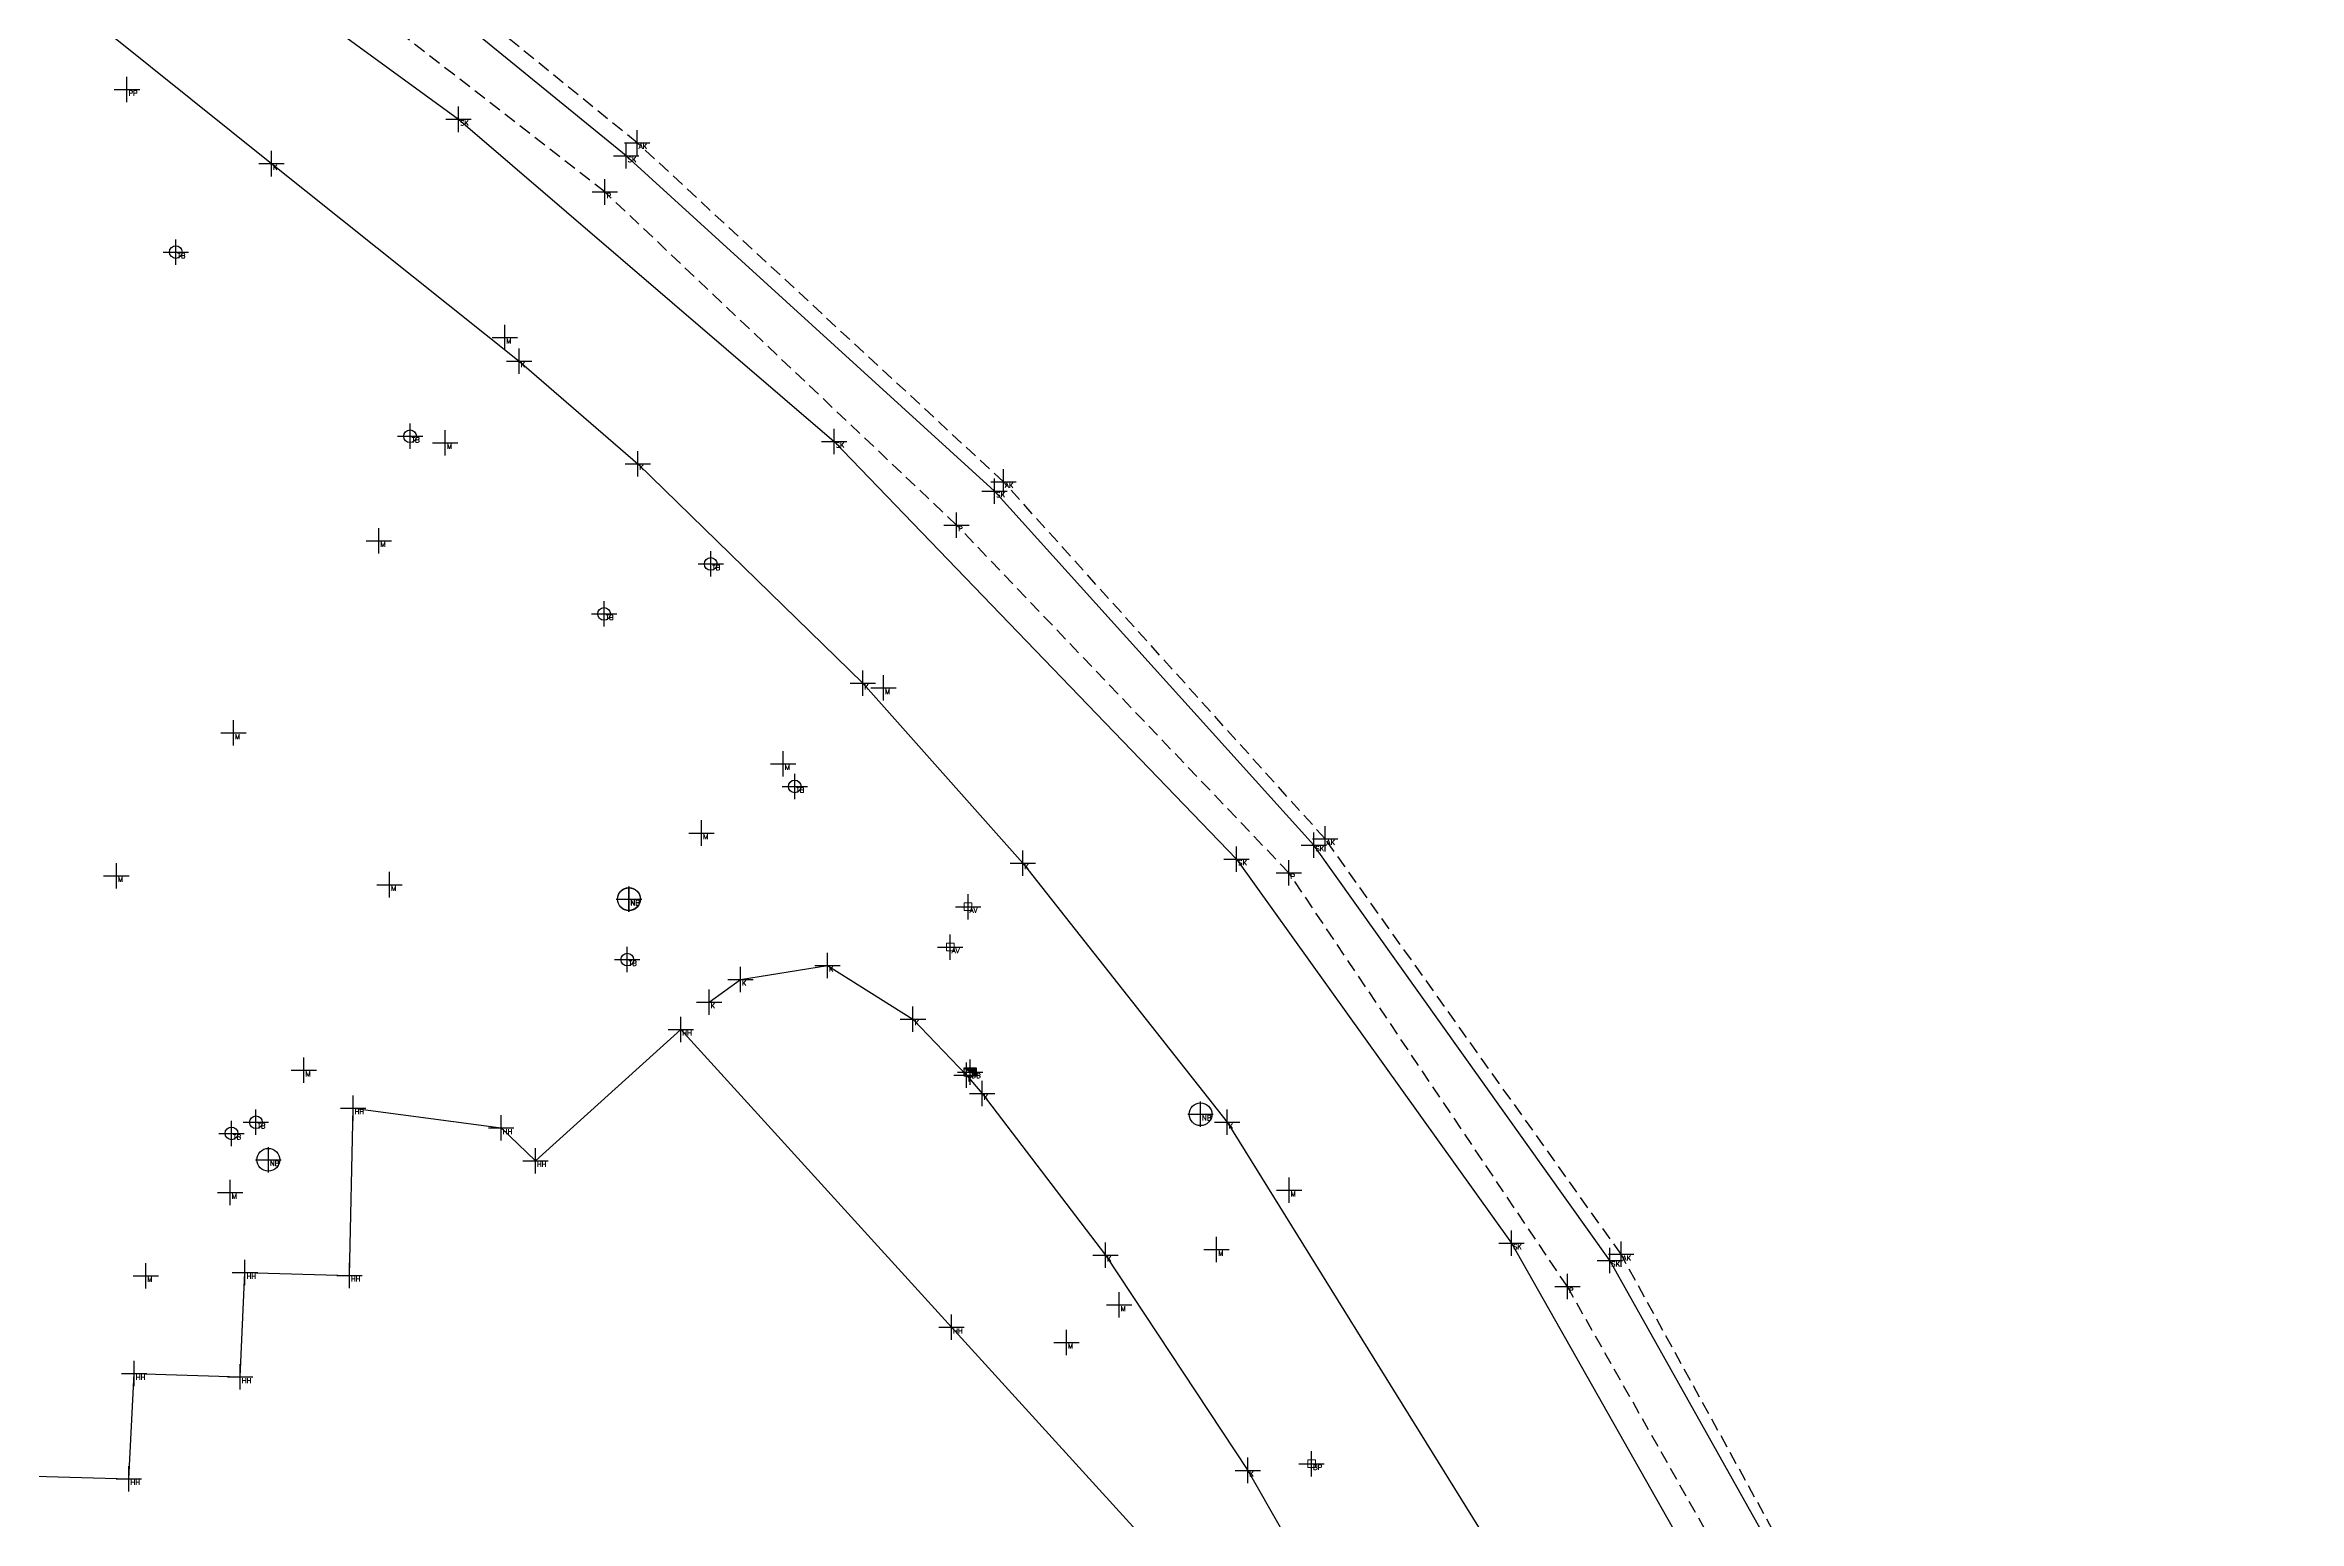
# Model space of a CAD drawing. Header units: metres. Extents: x 113488 to 113987, y 6281306 to 6282136.
# Drawn here: x 113897.2 to 113986, y 6281744.5 to 6281802.7 of the extents above; entities that cross this region are included whole.
import ezdxf
from ezdxf.enums import TextEntityAlignment as Align

# ---------------------------------------------------------------- set-up
doc = ezdxf.new("R2010")
doc.units = ezdxf.units.M
doc.header["$PDMODE"] = 2
doc.header["$PDSIZE"] = 0.5
doc.linetypes.add('DASHED', pattern=[0.75, 0.5, -0.25])
doc.linetypes.add('HIDDEN2', pattern=[0.1875, 0.125, -0.0625])
for name, color, linetype in [('M-1MATPKT', 7, 'Continuous'), ('M-2VA', 7, 'Continuous'), ('M-3YTOR', 7, 'Continuous'), ('M-7HUS', 7, 'Continuous'), ('M-BEF-BRUNNAR-INMÄTT', 7, 'Continuous'), ('M-BEF-BYGGNAD-INMÄTT', 7, 'Continuous'), ('M-BEF-SLÄNT', 4, 'Continuous'), ('M-BEF-VA-V', 4, 'HIDDEN2'), ('M-BEF-VA-V-INMÄTT', 7, 'Continuous'), ('M-BEF-VÄGKANT', 6, 'DASHED'), ('M-BEF-VÄGKANTSTÖD', 1, 'Continuous'), ('M-BRUNNAR', 3, 'Continuous'), ('M-BRUNNSLOCK', 1, 'Continuous'), ('pntdesc', 1, 'Continuous')]:
    doc.layers.add(name, color=color, linetype=linetype)
doc.styles.get("Standard").update_dxf_attribs({"font": 'simplex8.shx'})

# ---------------------------------------------------------------- blocks, each defined once
blk = doc.blocks.new('meas')
at = {"color": 0}
blk.add_point((0, 0), dxfattribs=at)
at = {"layer": 'pntdesc'}
blk.add_attdef('PNTDESC', text='', height=1, dxfattribs=at).set_placement((0.3, -0.21), align=Align.TOP_LEFT)
blk = doc.blocks.new('TB')
at = {"layer": 'M-BRUNNAR', "ltscale": 0.1}
blk.add_circle((0, 0), 0.25, dxfattribs=at)
at = {"layer": 'M-BRUNNSLOCK', "ltscale": 0.1}
blk.add_circle((0, 0), 0.25, dxfattribs=at)
blk = doc.blocks.new('NB')
at = {"layer": 'M-BRUNNAR', "ltscale": 0.1}
blk.add_circle((0, 0), 0.45, dxfattribs=at)
blk = doc.blocks.new('BEF-DB')
blk.add_hatch(color=256).paths.add_polyline_path([(-0.25, 0.15), (0.25, -0.15), (0.25, 0.15)])
blk.add_line((0.25, -0.15), (-0.25, 0.15))
at = {"flags": 128}
blk.add_lwpolyline([(-0.25, 0.15), (-0.25, -0.15), (0.25, -0.15), (0.25, 0.15)], close=True, dxfattribs=at)
blk = doc.blocks.new('AV')
at = {"layer": 'M-BEF-VA-V', "linetype": 'Continuous', "lineweight": 0, "flags": 128}
blk.add_lwpolyline([(-0.15, 0.15), (-0.15, -0.15), (0.15, -0.15), (0.15, 0.15)], close=True, dxfattribs=at)

msp = doc.modelspace()

# ---------------------------------------------------------------- linework, layer by layer
at = {"layer": 'M-BEF-BYGGNAD-INMÄTT'}
msp.add_polyline3d([(113845.039, 6281791.474, 7.57), (113848.249, 6281791.416, 7.579), (113869.108, 6281768.507, 7.563), (113868.314, 6281751.622, 7.557), (113886.579, 6281731.521, 7.582), (113895.029, 6281739.114, 7.591), (113895.868, 6281740.871, 7.578), (113896.289, 6281746.303, 6.387), (113900.469, 6281746.19, 6.417), (113900.679, 6281750.34, 6.394), (113904.857, 6281750.206, 6.412), (113905.045, 6281754.322, 6.411), (113909.161, 6281754.206, 6.42), (113909.306, 6281760.809, 6.392), (113915.143, 6281760.024, 7.544), (113916.494, 6281758.73, 7.585), (113922.225, 6281763.907, 6.451), (113932.899, 6281752.164, 7.347), (113946.8, 6281736.885, 7.226)], dxfattribs=at)
at = {"layer": 'M-BEF-SLÄNT'}
for points in [[(113897.364, 6281811.533, 7.468), (113913.461, 6281799.789, 7.344), (113928.27, 6281787.089, 7.232), (113944.135, 6281770.621, 7.089), (113954.971, 6281755.48, 6.936), (113964.891, 6281737.969, 6.956), (113971.323, 6281720.044, 7.081), (113976.604, 6281701.959, 7.141), (113980.383, 6281683.359, 6.884)], [(113984.454, 6281682.192, 6.93), (113981.119, 6281701.49, 7.065), (113975.476, 6281720.068, 7.127), (113968.214, 6281738.1, 7.213), (113958.842, 6281754.802, 7.271), (113947.18, 6281771.178, 7.357), (113934.595, 6281785.129, 7.413), (113920.07, 6281798.348, 7.546), (113904.727, 6281810.869, 7.639)]]:
    msp.add_polyline3d(points, dxfattribs=at)
at = {"layer": 'M-BEF-VÄGKANT'}
for points in [[(113956.364, 6281565.12, 6.423), (113959.152, 6281569.5, 6.468), (113968.378, 6281585.781, 6.571), (113975.844, 6281603.863, 6.604), (113981.326, 6281622.876, 6.699), (113984.794, 6281641.815, 6.782), (113986.011, 6281661.816, 6.898), (113984.823, 6281682.098, 6.971), (113981.528, 6281701.576, 7.097), (113975.995, 6281720.273, 7.135), (113968.532, 6281738.245, 7.214), (113959.29, 6281755.043, 7.3), (113947.622, 6281771.424, 7.397), (113934.945, 6281785.499, 7.46), (113920.506, 6281798.868, 7.563), (113905.126, 6281811.343, 7.701), (113890.083, 6281823.101, 7.767), (113859.28, 6281848.055, 8.154), (113852.159, 6281854.819, 8.224), (113845.318, 6281862.06, 8.29), (113838.336, 6281870.053, 8.329)], [(113982.501, 6281681.89, 6.322), (113979.265, 6281700.884, 6.408), (113973.699, 6281719.336, 6.521), (113966.668, 6281737.03, 6.608), (113957.173, 6281753.769, 6.663), (113946.196, 6281770.081, 6.87), (113933.097, 6281783.792, 6.789), (113919.234, 6281796.924, 6.91), (113903.41, 6281809.212, 7.013), (113888.423, 6281820.797, 7.053), (113872.889, 6281833.03, 7.066), (113874.89, 6281835.036, 7.942), (113867.273, 6281841.308, 8.049), (113865.27, 6281838.921, 7.182), (113857.107, 6281845.73, 7.404), (113850.281, 6281852.835, 7.449), (113843.048, 6281860.272, 7.532), (113836.279, 6281868.33, 7.638)]]:
    msp.add_polyline3d(points, dxfattribs=at)
at = {"layer": 'M-BEF-VÄGKANTSTÖD'}
for points in [[(113831.512, 6281864.19, 7.563), (113839.003, 6281855.357, 7.446), (113848.323, 6281845.608, 7.255), (113857.809, 6281836.816, 7.051), (113865.706, 6281830.388, 6.947), (113879.588, 6281819.309, 6.811), (113896.614, 6281805.66, 6.653), (113906.084, 6281798.041, 6.58), (113915.854, 6281790.257, 6.553), (113920.525, 6281786.206, 6.569), (113929.395, 6281777.557, 6.631), (113935.702, 6281770.466, 6.714), (113943.762, 6281760.246, 6.788), (113956.21, 6281740.194, 6.937), (113964.444, 6281722.072, 7.053), (113968.476, 6281709.862, 7.158), (113970.36, 6281701.514, 7.185), (113975.197, 6281676.466, 7.037)], [(113923.337, 6281764.985, 6.428), (113924.577, 6281765.877, 6.497), (113928.003, 6281766.429, 6.541), (113931.377, 6281764.315, 6.598), (113933.484, 6281762.102, 6.585), (113934.101, 6281761.38, 6.629), (113938.962, 6281755.005, 6.683), (113944.571, 6281746.525, 6.748), (113949.989, 6281737.033, 6.828), (113954.318, 6281728.171, 6.876), (113956.57, 6281722.876, 6.932), (113960.237, 6281713.049, 7.011), (113960.755, 6281705.182, 7.112), (113957.3, 6281699.122, 7.166), (113947.653, 6281690.289, 7.241)]]:
    msp.add_polyline3d(points, dxfattribs=at)

# ---------------------------------------------------------------- block references
at = {"layer": 'M-1MATPKT', "color": 20}
ref = msp.add_blockref('meas', (113900.393, 6281800.963, 8.173), dxfattribs=dict(at, xscale=0.2, yscale=0.2, zscale=0.2))
ref.add_attrib('PNTDESC', 'PP', dxfattribs={"layer": 'pntdesc', "height": 0.2}).set_placement((113900.453, 6281800.921, 8.173), align=Align.TOP_LEFT)
at = {"layer": 'M-2VA', "color": 50}
ref = msp.add_blockref('meas', (113902.318, 6281794.554, 6.454), dxfattribs=dict(at, xscale=0.2, yscale=0.2, zscale=0.2))
ref.add_attrib('PNTDESC', 'TB', dxfattribs={"layer": 'pntdesc', "height": 0.2}).set_placement((113902.378, 6281794.512, 6.454), align=Align.TOP_LEFT)
ref = msp.add_blockref('meas', (113911.554, 6281787.293, 6.432), dxfattribs=dict(at, xscale=0.2, yscale=0.2, zscale=0.2))
ref.add_attrib('PNTDESC', 'TB', dxfattribs={"layer": 'pntdesc', "height": 0.2}).set_placement((113911.614, 6281787.251, 6.432), align=Align.TOP_LEFT)
ref = msp.add_blockref('meas', (113923.404, 6281782.26, 6.558), dxfattribs=dict(at, xscale=0.2, yscale=0.2, zscale=0.2))
ref.add_attrib('PNTDESC', 'TB', dxfattribs={"layer": 'pntdesc', "height": 0.2}).set_placement((113923.464, 6281782.218, 6.558), align=Align.TOP_LEFT)
ref = msp.add_blockref('meas', (113919.2, 6281780.292, 6.456), dxfattribs=dict(at, xscale=0.2, yscale=0.2, zscale=0.2))
ref.add_attrib('PNTDESC', 'TB', dxfattribs={"layer": 'pntdesc', "height": 0.2}).set_placement((113919.26, 6281780.25, 6.456), align=Align.TOP_LEFT)
ref = msp.add_blockref('meas', (113926.715, 6281773.486, 6.54), dxfattribs=dict(at, xscale=0.2, yscale=0.2, zscale=0.2))
ref.add_attrib('PNTDESC', 'TB', dxfattribs={"layer": 'pntdesc', "height": 0.2}).set_placement((113926.775, 6281773.444, 6.54), align=Align.TOP_LEFT)
at = {"layer": 'M-2VA', "color": 20}
ref = msp.add_blockref('meas', (113920.178, 6281769.046, 6.391), dxfattribs=dict(at, xscale=0.2, yscale=0.2, zscale=0.2))
ref.add_attrib('PNTDESC', 'NB', dxfattribs={"layer": 'pntdesc', "height": 0.2}).set_placement((113920.238, 6281769.004, 6.391), align=Align.TOP_LEFT)
ref = msp.add_blockref('meas', (113920.183, 6281769.042, 6.395), dxfattribs=dict(at, xscale=0.2, yscale=0.2, zscale=0.2))
ref.add_attrib('PNTDESC', 'NB', dxfattribs={"layer": 'pntdesc', "height": 0.2}).set_placement((113920.243, 6281769, 6.395), align=Align.TOP_LEFT)
at = {"layer": 'M-2VA', "color": 130}
ref = msp.add_blockref('meas', (113933.551, 6281768.746, 6.624), dxfattribs=dict(at, xscale=0.2, yscale=0.2, zscale=0.2))
ref.add_attrib('PNTDESC', 'AV', dxfattribs={"layer": 'pntdesc', "height": 0.2}).set_placement((113933.611, 6281768.704, 6.624), align=Align.TOP_LEFT)
ref = msp.add_blockref('meas', (113932.845, 6281767.154, 6.597), dxfattribs=dict(at, xscale=0.2, yscale=0.2, zscale=0.2))
ref.add_attrib('PNTDESC', 'AV', dxfattribs={"layer": 'pntdesc', "height": 0.2}).set_placement((113932.905, 6281767.112, 6.597), align=Align.TOP_LEFT)
at = {"layer": 'M-2VA', "color": 50}
ref = msp.add_blockref('meas', (113920.112, 6281766.661, 6.385), dxfattribs=dict(at, xscale=0.2, yscale=0.2, zscale=0.2))
ref.add_attrib('PNTDESC', 'TB', dxfattribs={"layer": 'pntdesc', "height": 0.2}).set_placement((113920.172, 6281766.619, 6.385), align=Align.TOP_LEFT)
at = {"layer": 'M-2VA', "color": 150}
ref = msp.add_blockref('meas', (113933.627, 6281762.228, 6.585), dxfattribs=dict(at, xscale=0.2, yscale=0.2, zscale=0.2))
ref.add_attrib('PNTDESC', 'DB', dxfattribs={"layer": 'pntdesc', "height": 0.2}).set_placement((113933.687, 6281762.186, 6.585), align=Align.TOP_LEFT)
at = {"layer": 'M-2VA', "color": 20}
ref = msp.add_blockref('meas', (113942.712, 6281760.564, 6.767), dxfattribs=dict(at, xscale=0.2, yscale=0.2, zscale=0.2))
ref.add_attrib('PNTDESC', 'NB', dxfattribs={"layer": 'pntdesc', "height": 0.2}).set_placement((113942.772, 6281760.522, 6.767), align=Align.TOP_LEFT)
at = {"layer": 'M-2VA', "color": 50}
ref = msp.add_blockref('meas', (113904.513, 6281759.81, 6.3), dxfattribs=dict(at, xscale=0.2, yscale=0.2, zscale=0.2))
ref.add_attrib('PNTDESC', 'TB', dxfattribs={"layer": 'pntdesc', "height": 0.2}).set_placement((113904.573, 6281759.768, 6.3), align=Align.TOP_LEFT)
ref = msp.add_blockref('meas', (113905.476, 6281760.248, 6.308), dxfattribs=dict(at, xscale=0.2, yscale=0.2, zscale=0.2))
ref.add_attrib('PNTDESC', 'TB', dxfattribs={"layer": 'pntdesc', "height": 0.2}).set_placement((113905.536, 6281760.206, 6.308), align=Align.TOP_LEFT)
at = {"layer": 'M-2VA', "color": 20}
ref = msp.add_blockref('meas', (113905.965, 6281758.768, 6.343), dxfattribs=dict(at, xscale=0.2, yscale=0.2, zscale=0.2))
ref.add_attrib('PNTDESC', 'NB', dxfattribs={"layer": 'pntdesc', "height": 0.2}).set_placement((113906.025, 6281758.726, 6.343), align=Align.TOP_LEFT)
at = {"layer": 'M-2VA', "color": 210}
ref = msp.add_blockref('meas', (113947.09, 6281746.786, 6.775), dxfattribs=dict(at, xscale=0.2, yscale=0.2, zscale=0.2))
ref.add_attrib('PNTDESC', 'BP', dxfattribs={"layer": 'pntdesc', "height": 0.2}).set_placement((113947.15, 6281746.744, 6.775), align=Align.TOP_LEFT)
at = {"layer": 'M-3YTOR', "color": 20}
ref = msp.add_blockref('meas', (113913.461, 6281799.789, 7.344), dxfattribs=dict(at, xscale=0.2, yscale=0.2, zscale=0.2))
ref.add_attrib('PNTDESC', 'SK', dxfattribs={"layer": 'pntdesc', "height": 0.2}).set_placement((113913.521, 6281799.747, 7.344), align=Align.TOP_LEFT)
at = {"layer": 'M-3YTOR', "color": 28}
ref = msp.add_blockref('meas', (113920.506, 6281798.868, 7.563), dxfattribs=dict(at, xscale=0.2, yscale=0.2, zscale=0.2))
ref.add_attrib('PNTDESC', 'AK', dxfattribs={"layer": 'pntdesc', "height": 0.2}).set_placement((113920.566, 6281798.826, 7.563), align=Align.TOP_LEFT)
at = {"layer": 'M-3YTOR', "color": 130}
ref = msp.add_blockref('meas', (113906.084, 6281798.041, 6.58), dxfattribs=dict(at, xscale=0.2, yscale=0.2, zscale=0.2))
ref.add_attrib('PNTDESC', 'K', dxfattribs={"layer": 'pntdesc', "height": 0.2}).set_placement((113906.144, 6281797.999, 6.58), align=Align.TOP_LEFT)
at = {"layer": 'M-3YTOR', "color": 20}
ref = msp.add_blockref('meas', (113920.07, 6281798.348, 7.546), dxfattribs=dict(at, xscale=0.2, yscale=0.2, zscale=0.2))
ref.add_attrib('PNTDESC', 'SK', dxfattribs={"layer": 'pntdesc', "height": 0.2}).set_placement((113920.13, 6281798.306, 7.546), align=Align.TOP_LEFT)
at = {"layer": 'M-3YTOR', "color": 164}
ref = msp.add_blockref('meas', (113919.234, 6281796.924, 6.91), dxfattribs=dict(at, xscale=0.2, yscale=0.2, zscale=0.2))
ref.add_attrib('PNTDESC', 'P', dxfattribs={"layer": 'pntdesc', "height": 0.2}).set_placement((113919.294, 6281796.882, 6.91), align=Align.TOP_LEFT)
at = {"layer": 'M-3YTOR', "color": 90}
ref = msp.add_blockref('meas', (113915.282, 6281791.188, 6.716), dxfattribs=dict(at, xscale=0.2, yscale=0.2, zscale=0.2))
ref.add_attrib('PNTDESC', 'M', dxfattribs={"layer": 'pntdesc', "height": 0.2}).set_placement((113915.342, 6281791.146, 6.716), align=Align.TOP_LEFT)
at = {"layer": 'M-3YTOR', "color": 130}
ref = msp.add_blockref('meas', (113915.854, 6281790.257, 6.553), dxfattribs=dict(at, xscale=0.2, yscale=0.2, zscale=0.2))
ref.add_attrib('PNTDESC', 'K', dxfattribs={"layer": 'pntdesc', "height": 0.2}).set_placement((113915.914, 6281790.215, 6.553), align=Align.TOP_LEFT)
at = {"layer": 'M-3YTOR', "color": 90}
ref = msp.add_blockref('meas', (113912.94, 6281787.037, 6.478), dxfattribs=dict(at, xscale=0.2, yscale=0.2, zscale=0.2))
ref.add_attrib('PNTDESC', 'M', dxfattribs={"layer": 'pntdesc', "height": 0.2}).set_placement((113913, 6281786.995, 6.478), align=Align.TOP_LEFT)
at = {"layer": 'M-3YTOR', "color": 20}
ref = msp.add_blockref('meas', (113928.27, 6281787.089, 7.232), dxfattribs=dict(at, xscale=0.2, yscale=0.2, zscale=0.2))
ref.add_attrib('PNTDESC', 'SK', dxfattribs={"layer": 'pntdesc', "height": 0.2}).set_placement((113928.33, 6281787.047, 7.232), align=Align.TOP_LEFT)
at = {"layer": 'M-3YTOR', "color": 130}
ref = msp.add_blockref('meas', (113920.525, 6281786.206, 6.569), dxfattribs=dict(at, xscale=0.2, yscale=0.2, zscale=0.2))
ref.add_attrib('PNTDESC', 'K', dxfattribs={"layer": 'pntdesc', "height": 0.2}).set_placement((113920.585, 6281786.164, 6.569), align=Align.TOP_LEFT)
at = {"layer": 'M-3YTOR', "color": 28}
ref = msp.add_blockref('meas', (113934.945, 6281785.499, 7.46), dxfattribs=dict(at, xscale=0.2, yscale=0.2, zscale=0.2))
ref.add_attrib('PNTDESC', 'AK', dxfattribs={"layer": 'pntdesc', "height": 0.2}).set_placement((113935.005, 6281785.457, 7.46), align=Align.TOP_LEFT)
at = {"layer": 'M-3YTOR', "color": 20}
ref = msp.add_blockref('meas', (113934.595, 6281785.129, 7.413), dxfattribs=dict(at, xscale=0.2, yscale=0.2, zscale=0.2))
ref.add_attrib('PNTDESC', 'SK', dxfattribs={"layer": 'pntdesc', "height": 0.2}).set_placement((113934.655, 6281785.087, 7.413), align=Align.TOP_LEFT)
at = {"layer": 'M-3YTOR', "color": 164}
ref = msp.add_blockref('meas', (113933.097, 6281783.792, 6.789), dxfattribs=dict(at, xscale=0.2, yscale=0.2, zscale=0.2))
ref.add_attrib('PNTDESC', 'P', dxfattribs={"layer": 'pntdesc', "height": 0.2}).set_placement((113933.157, 6281783.75, 6.789), align=Align.TOP_LEFT)
at = {"layer": 'M-3YTOR', "color": 90}
ref = msp.add_blockref('meas', (113910.322, 6281783.175, 6.372), dxfattribs=dict(at, xscale=0.2, yscale=0.2, zscale=0.2))
ref.add_attrib('PNTDESC', 'M', dxfattribs={"layer": 'pntdesc', "height": 0.2}).set_placement((113910.382, 6281783.133, 6.372), align=Align.TOP_LEFT)
at = {"layer": 'M-3YTOR', "color": 130}
ref = msp.add_blockref('meas', (113929.395, 6281777.557, 6.631), dxfattribs=dict(at, xscale=0.2, yscale=0.2, zscale=0.2))
ref.add_attrib('PNTDESC', 'K', dxfattribs={"layer": 'pntdesc', "height": 0.2}).set_placement((113929.455, 6281777.515, 6.631), align=Align.TOP_LEFT)
at = {"layer": 'M-3YTOR', "color": 90}
ref = msp.add_blockref('meas', (113930.209, 6281777.374, 6.768), dxfattribs=dict(at, xscale=0.2, yscale=0.2, zscale=0.2))
ref.add_attrib('PNTDESC', 'M', dxfattribs={"layer": 'pntdesc', "height": 0.2}).set_placement((113930.269, 6281777.332, 6.768), align=Align.TOP_LEFT)
ref = msp.add_blockref('meas', (113904.588, 6281775.597, 6.288), dxfattribs=dict(at, xscale=0.2, yscale=0.2, zscale=0.2))
ref.add_attrib('PNTDESC', 'M', dxfattribs={"layer": 'pntdesc', "height": 0.2}).set_placement((113904.648, 6281775.555, 6.288), align=Align.TOP_LEFT)
ref = msp.add_blockref('meas', (113926.262, 6281774.381, 6.567), dxfattribs=dict(at, xscale=0.2, yscale=0.2, zscale=0.2))
ref.add_attrib('PNTDESC', 'M', dxfattribs={"layer": 'pntdesc', "height": 0.2}).set_placement((113926.322, 6281774.339, 6.567), align=Align.TOP_LEFT)
ref = msp.add_blockref('meas', (113923.044, 6281771.652, 6.471), dxfattribs=dict(at, xscale=0.2, yscale=0.2, zscale=0.2))
ref.add_attrib('PNTDESC', 'M', dxfattribs={"layer": 'pntdesc', "height": 0.2}).set_placement((113923.104, 6281771.61, 6.471), align=Align.TOP_LEFT)
at = {"layer": 'M-3YTOR', "color": 20}
ref = msp.add_blockref('meas', (113947.18, 6281771.178, 7.357), dxfattribs=dict(at, xscale=0.2, yscale=0.2, zscale=0.2))
ref.add_attrib('PNTDESC', 'SK', dxfattribs={"layer": 'pntdesc', "height": 0.2}).set_placement((113947.24, 6281771.136, 7.357), align=Align.TOP_LEFT)
at = {"layer": 'M-3YTOR', "color": 28}
ref = msp.add_blockref('meas', (113947.622, 6281771.424, 7.397), dxfattribs=dict(at, xscale=0.2, yscale=0.2, zscale=0.2))
ref.add_attrib('PNTDESC', 'AK', dxfattribs={"layer": 'pntdesc', "height": 0.2}).set_placement((113947.682, 6281771.382, 7.397), align=Align.TOP_LEFT)
at = {"layer": 'M-3YTOR', "color": 130}
ref = msp.add_blockref('meas', (113935.702, 6281770.466, 6.714), dxfattribs=dict(at, xscale=0.2, yscale=0.2, zscale=0.2))
ref.add_attrib('PNTDESC', 'K', dxfattribs={"layer": 'pntdesc', "height": 0.2}).set_placement((113935.762, 6281770.424, 6.714), align=Align.TOP_LEFT)
at = {"layer": 'M-3YTOR', "color": 20}
ref = msp.add_blockref('meas', (113944.135, 6281770.621, 7.089), dxfattribs=dict(at, xscale=0.2, yscale=0.2, zscale=0.2))
ref.add_attrib('PNTDESC', 'SK', dxfattribs={"layer": 'pntdesc', "height": 0.2}).set_placement((113944.195, 6281770.579, 7.089), align=Align.TOP_LEFT)
at = {"layer": 'M-3YTOR', "color": 90}
ref = msp.add_blockref('meas', (113899.973, 6281769.963, 6.177), dxfattribs=dict(at, xscale=0.2, yscale=0.2, zscale=0.2))
ref.add_attrib('PNTDESC', 'M', dxfattribs={"layer": 'pntdesc', "height": 0.2}).set_placement((113900.033, 6281769.921, 6.177), align=Align.TOP_LEFT)
ref = msp.add_blockref('meas', (113910.744, 6281769.615, 6.321), dxfattribs=dict(at, xscale=0.2, yscale=0.2, zscale=0.2))
ref.add_attrib('PNTDESC', 'M', dxfattribs={"layer": 'pntdesc', "height": 0.2}).set_placement((113910.804, 6281769.573, 6.321), align=Align.TOP_LEFT)
at = {"layer": 'M-3YTOR', "color": 164}
ref = msp.add_blockref('meas', (113946.196, 6281770.081, 6.87), dxfattribs=dict(at, xscale=0.2, yscale=0.2, zscale=0.2))
ref.add_attrib('PNTDESC', 'P', dxfattribs={"layer": 'pntdesc', "height": 0.2}).set_placement((113946.256, 6281770.039, 6.87), align=Align.TOP_LEFT)
at = {"layer": 'M-3YTOR', "color": 130}
ref = msp.add_blockref('meas', (113924.577, 6281765.877, 6.497), dxfattribs=dict(at, xscale=0.2, yscale=0.2, zscale=0.2))
ref.add_attrib('PNTDESC', 'K', dxfattribs={"layer": 'pntdesc', "height": 0.2}).set_placement((113924.637, 6281765.835, 6.497), align=Align.TOP_LEFT)
ref = msp.add_blockref('meas', (113928.003, 6281766.429, 6.541), dxfattribs=dict(at, xscale=0.2, yscale=0.2, zscale=0.2))
ref.add_attrib('PNTDESC', 'K', dxfattribs={"layer": 'pntdesc', "height": 0.2}).set_placement((113928.063, 6281766.387, 6.541), align=Align.TOP_LEFT)
ref = msp.add_blockref('meas', (113923.337, 6281764.985, 6.428), dxfattribs=dict(at, xscale=0.2, yscale=0.2, zscale=0.2))
ref.add_attrib('PNTDESC', 'K', dxfattribs={"layer": 'pntdesc', "height": 0.2}).set_placement((113923.397, 6281764.943, 6.428), align=Align.TOP_LEFT)
ref = msp.add_blockref('meas', (113931.377, 6281764.315, 6.598), dxfattribs=dict(at, xscale=0.2, yscale=0.2, zscale=0.2))
ref.add_attrib('PNTDESC', 'K', dxfattribs={"layer": 'pntdesc', "height": 0.2}).set_placement((113931.437, 6281764.273, 6.598), align=Align.TOP_LEFT)
at = {"layer": 'M-3YTOR', "color": 90}
ref = msp.add_blockref('meas', (113907.368, 6281762.299, 6.339), dxfattribs=dict(at, xscale=0.2, yscale=0.2, zscale=0.2))
ref.add_attrib('PNTDESC', 'M', dxfattribs={"layer": 'pntdesc', "height": 0.2}).set_placement((113907.428, 6281762.257, 6.339), align=Align.TOP_LEFT)
at = {"layer": 'M-3YTOR', "color": 130}
ref = msp.add_blockref('meas', (113933.484, 6281762.102, 6.585), dxfattribs=dict(at, xscale=0.2, yscale=0.2, zscale=0.2))
ref.add_attrib('PNTDESC', 'K', dxfattribs={"layer": 'pntdesc', "height": 0.2}).set_placement((113933.544, 6281762.06, 6.585), align=Align.TOP_LEFT)
ref = msp.add_blockref('meas', (113934.101, 6281761.38, 6.629), dxfattribs=dict(at, xscale=0.2, yscale=0.2, zscale=0.2))
ref.add_attrib('PNTDESC', 'K', dxfattribs={"layer": 'pntdesc', "height": 0.2}).set_placement((113934.161, 6281761.338, 6.629), align=Align.TOP_LEFT)
ref = msp.add_blockref('meas', (113943.762, 6281760.246, 6.788), dxfattribs=dict(at, xscale=0.2, yscale=0.2, zscale=0.2))
ref.add_attrib('PNTDESC', 'K', dxfattribs={"layer": 'pntdesc', "height": 0.2}).set_placement((113943.822, 6281760.204, 6.788), align=Align.TOP_LEFT)
at = {"layer": 'M-3YTOR', "color": 90}
ref = msp.add_blockref('meas', (113904.461, 6281757.475, 6.384), dxfattribs=dict(at, xscale=0.2, yscale=0.2, zscale=0.2))
ref.add_attrib('PNTDESC', 'M', dxfattribs={"layer": 'pntdesc', "height": 0.2}).set_placement((113904.521, 6281757.433, 6.384), align=Align.TOP_LEFT)
ref = msp.add_blockref('meas', (113946.201, 6281757.567, 6.896), dxfattribs=dict(at, xscale=0.2, yscale=0.2, zscale=0.2))
ref.add_attrib('PNTDESC', 'M', dxfattribs={"layer": 'pntdesc', "height": 0.2}).set_placement((113946.261, 6281757.525, 6.896), align=Align.TOP_LEFT)
ref = msp.add_blockref('meas', (113943.347, 6281755.229, 6.763), dxfattribs=dict(at, xscale=0.2, yscale=0.2, zscale=0.2))
ref.add_attrib('PNTDESC', 'M', dxfattribs={"layer": 'pntdesc', "height": 0.2}).set_placement((113943.407, 6281755.187, 6.763), align=Align.TOP_LEFT)
at = {"layer": 'M-3YTOR', "color": 20}
ref = msp.add_blockref('meas', (113954.971, 6281755.48, 6.936), dxfattribs=dict(at, xscale=0.2, yscale=0.2, zscale=0.2))
ref.add_attrib('PNTDESC', 'SK', dxfattribs={"layer": 'pntdesc', "height": 0.2}).set_placement((113955.031, 6281755.438, 6.936), align=Align.TOP_LEFT)
at = {"layer": 'M-3YTOR', "color": 130}
ref = msp.add_blockref('meas', (113938.962, 6281755.005, 6.683), dxfattribs=dict(at, xscale=0.2, yscale=0.2, zscale=0.2))
ref.add_attrib('PNTDESC', 'K', dxfattribs={"layer": 'pntdesc', "height": 0.2}).set_placement((113939.022, 6281754.963, 6.683), align=Align.TOP_LEFT)
at = {"layer": 'M-3YTOR', "color": 20}
ref = msp.add_blockref('meas', (113958.842, 6281754.802, 7.271), dxfattribs=dict(at, xscale=0.2, yscale=0.2, zscale=0.2))
ref.add_attrib('PNTDESC', 'SK', dxfattribs={"layer": 'pntdesc', "height": 0.2}).set_placement((113958.902, 6281754.76, 7.271), align=Align.TOP_LEFT)
at = {"layer": 'M-3YTOR', "color": 28}
ref = msp.add_blockref('meas', (113959.29, 6281755.043, 7.3), dxfattribs=dict(at, xscale=0.2, yscale=0.2, zscale=0.2))
ref.add_attrib('PNTDESC', 'AK', dxfattribs={"layer": 'pntdesc', "height": 0.2}).set_placement((113959.35, 6281755.001, 7.3), align=Align.TOP_LEFT)
at = {"layer": 'M-3YTOR', "color": 90}
ref = msp.add_blockref('meas', (113901.133, 6281754.198, 6.365), dxfattribs=dict(at, xscale=0.2, yscale=0.2, zscale=0.2))
ref.add_attrib('PNTDESC', 'M', dxfattribs={"layer": 'pntdesc', "height": 0.2}).set_placement((113901.193, 6281754.156, 6.365), align=Align.TOP_LEFT)
at = {"layer": 'M-3YTOR', "color": 164}
ref = msp.add_blockref('meas', (113957.173, 6281753.769, 6.663), dxfattribs=dict(at, xscale=0.2, yscale=0.2, zscale=0.2))
ref.add_attrib('PNTDESC', 'P', dxfattribs={"layer": 'pntdesc', "height": 0.2}).set_placement((113957.233, 6281753.727, 6.663), align=Align.TOP_LEFT)
at = {"layer": 'M-3YTOR', "color": 90}
ref = msp.add_blockref('meas', (113939.502, 6281753.046, 6.799), dxfattribs=dict(at, xscale=0.2, yscale=0.2, zscale=0.2))
ref.add_attrib('PNTDESC', 'M', dxfattribs={"layer": 'pntdesc', "height": 0.2}).set_placement((113939.562, 6281753.004, 6.799), align=Align.TOP_LEFT)
ref = msp.add_blockref('meas', (113937.425, 6281751.571, 7.083), dxfattribs=dict(at, xscale=0.2, yscale=0.2, zscale=0.2))
ref.add_attrib('PNTDESC', 'M', dxfattribs={"layer": 'pntdesc', "height": 0.2}).set_placement((113937.485, 6281751.529, 7.083), align=Align.TOP_LEFT)
at = {"layer": 'M-3YTOR', "color": 130}
ref = msp.add_blockref('meas', (113944.571, 6281746.525, 6.748), dxfattribs=dict(at, xscale=0.2, yscale=0.2, zscale=0.2))
ref.add_attrib('PNTDESC', 'K', dxfattribs={"layer": 'pntdesc', "height": 0.2}).set_placement((113944.631, 6281746.483, 6.748), align=Align.TOP_LEFT)
at = {"layer": 'M-7HUS', "color": 150}
ref = msp.add_blockref('meas', (113922.225, 6281763.907, 6.451), dxfattribs=dict(at, xscale=0.2, yscale=0.2, zscale=0.2))
ref.add_attrib('PNTDESC', 'HH', dxfattribs={"layer": 'pntdesc', "height": 0.2}).set_placement((113922.285, 6281763.865, 6.451), align=Align.TOP_LEFT)
ref = msp.add_blockref('meas', (113909.306, 6281760.809, 6.392), dxfattribs=dict(at, xscale=0.2, yscale=0.2, zscale=0.2))
ref.add_attrib('PNTDESC', 'HH', dxfattribs={"layer": 'pntdesc', "height": 0.2}).set_placement((113909.366, 6281760.767, 6.392), align=Align.TOP_LEFT)
ref = msp.add_blockref('meas', (113915.143, 6281760.024, 7.544), dxfattribs=dict(at, xscale=0.2, yscale=0.2, zscale=0.2))
ref.add_attrib('PNTDESC', 'HH', dxfattribs={"layer": 'pntdesc', "height": 0.2}).set_placement((113915.203, 6281759.982, 7.544), align=Align.TOP_LEFT)
ref = msp.add_blockref('meas', (113916.494, 6281758.73, 7.585), dxfattribs=dict(at, xscale=0.2, yscale=0.2, zscale=0.2))
ref.add_attrib('PNTDESC', 'HH', dxfattribs={"layer": 'pntdesc', "height": 0.2}).set_placement((113916.554, 6281758.688, 7.585), align=Align.TOP_LEFT)
ref = msp.add_blockref('meas', (113905.045, 6281754.322, 6.411), dxfattribs=dict(at, xscale=0.2, yscale=0.2, zscale=0.2))
ref.add_attrib('PNTDESC', 'HH', dxfattribs={"layer": 'pntdesc', "height": 0.2}).set_placement((113905.105, 6281754.28, 6.411), align=Align.TOP_LEFT)
ref = msp.add_blockref('meas', (113909.161, 6281754.206, 6.42), dxfattribs=dict(at, xscale=0.2, yscale=0.2, zscale=0.2))
ref.add_attrib('PNTDESC', 'HH', dxfattribs={"layer": 'pntdesc', "height": 0.2}).set_placement((113909.221, 6281754.164, 6.42), align=Align.TOP_LEFT)
ref = msp.add_blockref('meas', (113932.899, 6281752.164, 7.347), dxfattribs=dict(at, xscale=0.2, yscale=0.2, zscale=0.2))
ref.add_attrib('PNTDESC', 'HH', dxfattribs={"layer": 'pntdesc', "height": 0.2}).set_placement((113932.959, 6281752.122, 7.347), align=Align.TOP_LEFT)
ref = msp.add_blockref('meas', (113900.679, 6281750.34, 6.394), dxfattribs=dict(at, xscale=0.2, yscale=0.2, zscale=0.2))
ref.add_attrib('PNTDESC', 'HH', dxfattribs={"layer": 'pntdesc', "height": 0.2}).set_placement((113900.739, 6281750.298, 6.394), align=Align.TOP_LEFT)
ref = msp.add_blockref('meas', (113904.857, 6281750.206, 6.412), dxfattribs=dict(at, xscale=0.2, yscale=0.2, zscale=0.2))
ref.add_attrib('PNTDESC', 'HH', dxfattribs={"layer": 'pntdesc', "height": 0.2}).set_placement((113904.917, 6281750.164, 6.412), align=Align.TOP_LEFT)
ref = msp.add_blockref('meas', (113900.469, 6281746.19, 6.417), dxfattribs=dict(at, xscale=0.2, yscale=0.2, zscale=0.2))
ref.add_attrib('PNTDESC', 'HH', dxfattribs={"layer": 'pntdesc', "height": 0.2}).set_placement((113900.529, 6281746.148, 6.417), align=Align.TOP_LEFT)
at = {"layer": 'M-BEF-BRUNNAR-INMÄTT'}
for name, p in [('TB', (113902.318, 6281794.554, 6.454)), ('TB', (113911.554, 6281787.293, 6.432)), ('TB', (113923.404, 6281782.26, 6.558)), ('TB', (113919.2, 6281780.292, 6.456)), ('TB', (113926.715, 6281773.486, 6.54)), ('NB', (113920.178, 6281769.046, 6.391)), ('NB', (113920.183, 6281769.042, 6.395)), ('TB', (113920.112, 6281766.661, 6.385)), ('BEF-DB', (113933.627, 6281762.228, 6.585)), ('NB', (113942.712, 6281760.564, 6.767)), ('TB', (113905.476, 6281760.248, 6.308)), ('TB', (113904.513, 6281759.81, 6.3)), ('NB', (113905.965, 6281758.768, 6.343))]:
    msp.add_blockref(name, p, dxfattribs=at)
at = {"layer": 'M-BEF-VA-V-INMÄTT'}
for p in [(113933.551, 6281768.746, 6.624), (113932.845, 6281767.154, 6.597), (113947.09, 6281746.786, 6.775)]:
    msp.add_blockref('AV', p, dxfattribs=at)

doc.saveas('drawing.dxf')
